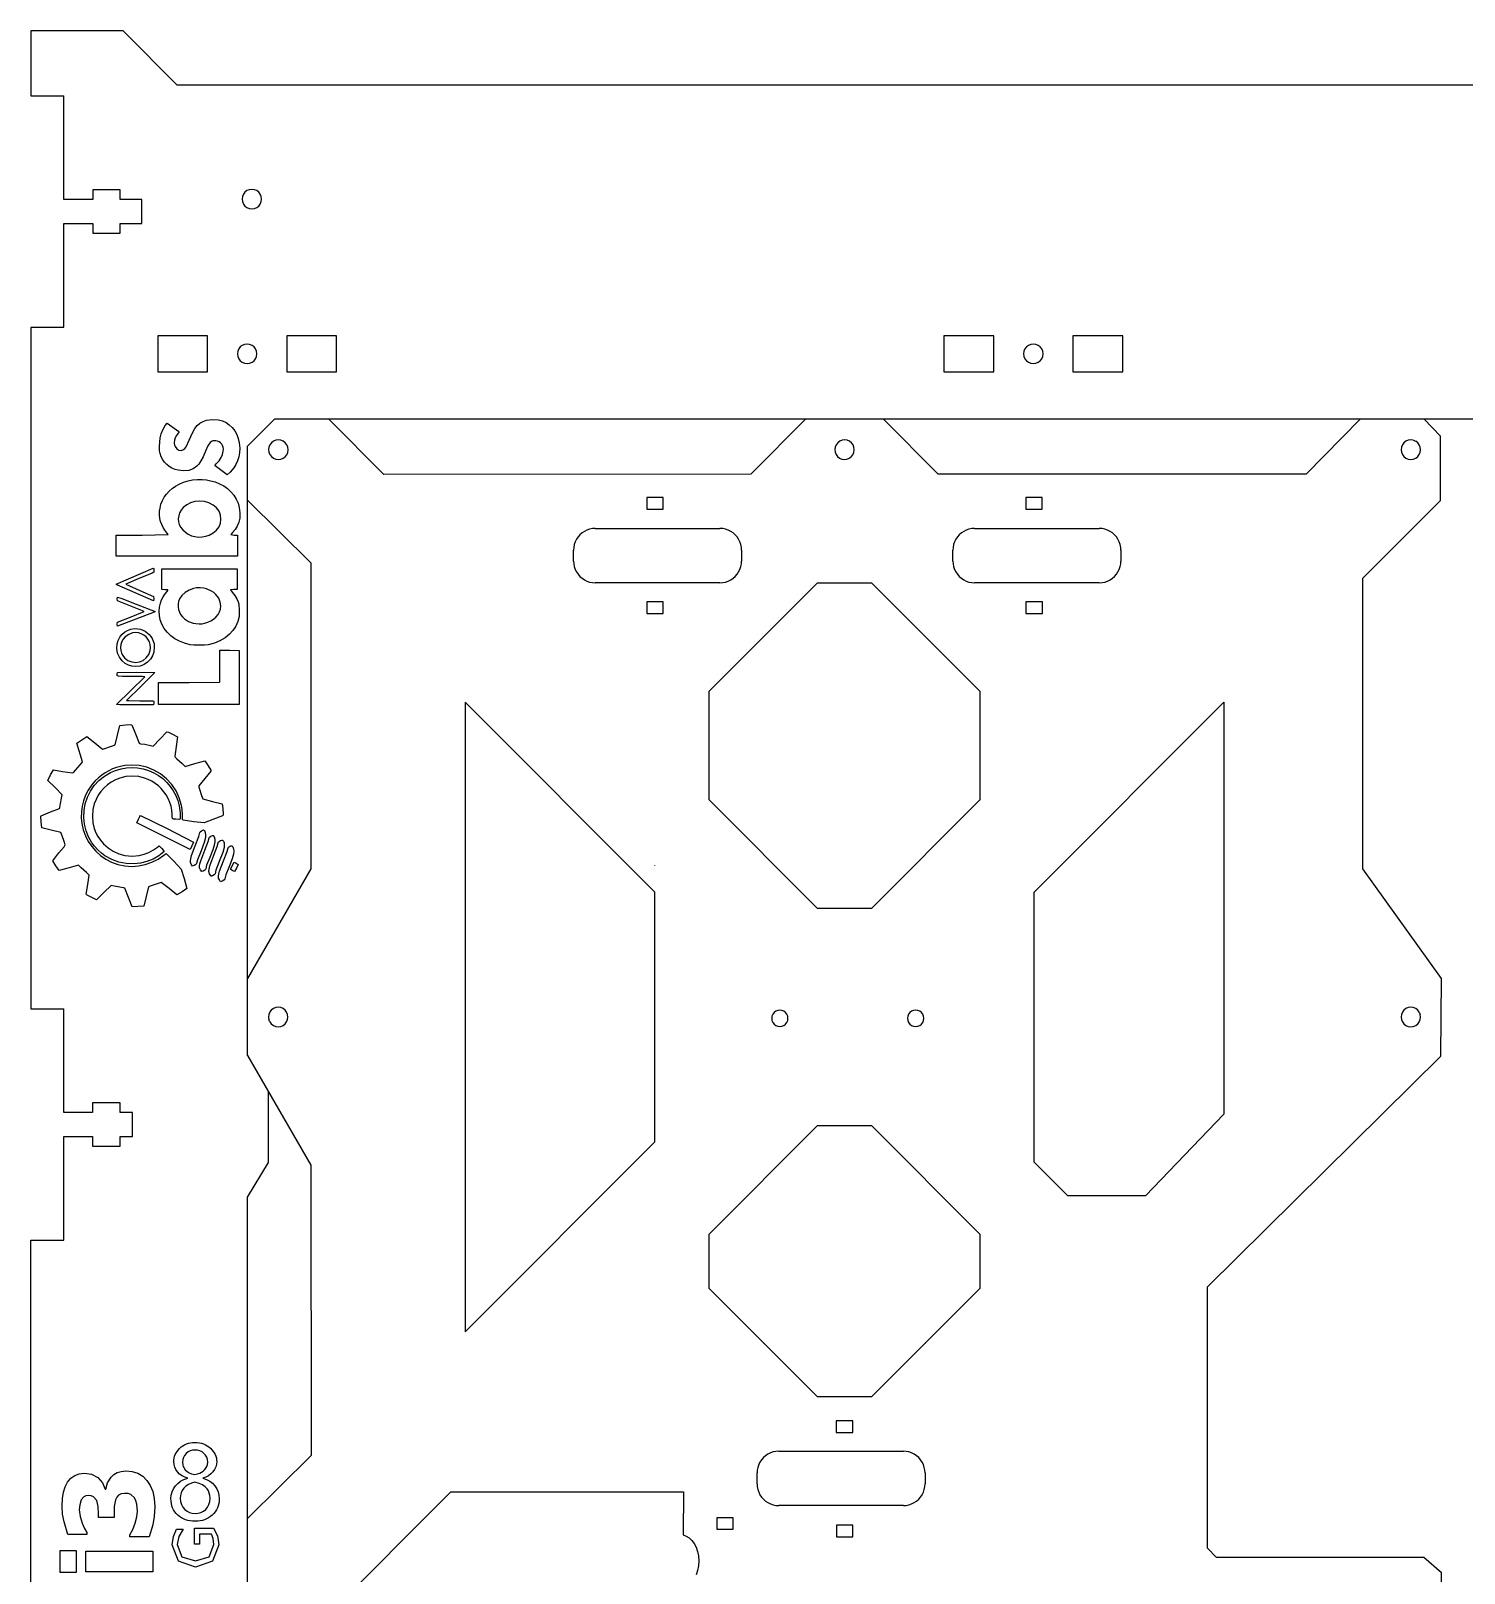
# Model space of a CAD drawing. Extents: x -217 to 602, y -128 to 416.
# Drawn here: x -217.3 to 46.7, y 108.1 to 392.3 of the extents above; entities that cross this region are included whole.
import ezdxf

# ---------------------------------------------------------------- set-up
doc = ezdxf.new("R2010")
doc.units = 0
doc.layers.add('Layer_1', color=7, linetype='CONTINUOUS')

msp = doc.modelspace()

# ---------------------------------------------------------------- linework, layer by layer
at = {"layer": 'Layer_1', "color": 2}
for points in [[(-190.323272, 382.252134), (-200.303299, 392.252057), (-217.265194, 392.241333), (-217.269427, 380.252138), (-211.181611, 380.252138)], [(83.627976, 382.252134), (-190.323272, 382.252134)], [(-217.260847, 337.630571), (-217.277498, 212.078061), (-211.189175, 212.078061)], [(-217.269314, 337.652471), (-211.181498, 337.652471)], [(-177.349263, 315.752649), (-172.359264, 320.75261)], [(-172.359264, 320.75261), (103.578773, 320.75261)], [(-217.260847, 43.909317), (-217.278345, 169.482515), (-211.189118, 169.479692), (-211.189118, 188.579533)]]:
    msp.add_lwpolyline(points, dxfattribs=at)
at = {"layer": 'Layer_1', "color": 3}
for points in [[(-211.181498, 361.152297), (-211.181498, 380.252138)], [(-205.892118, 361.152297), (-211.181498, 361.152297)], [(-200.802296, 362.952283), (-205.892118, 362.952283)], [(-205.892118, 362.952283), (-205.892118, 361.152297)], [(-200.802296, 361.152297), (-200.802296, 362.952283)], [(-196.860188, 361.152297), (-200.802296, 361.152297)], [(-196.860188, 356.75234), (-196.860188, 361.152297)], [(-211.181498, 356.75234), (-205.892118, 356.75234)], [(-211.181498, 337.652471), (-211.181498, 356.75234)], [(-205.892118, 356.75234), (-205.892118, 354.952355)], [(-200.802296, 354.952355), (-200.802296, 356.75234)], [(-200.802296, 356.75234), (-196.860188, 356.75234)], [(-205.892118, 354.952355), (-200.802296, 354.952355)], [(-177.349263, 203.482763), (-177.349263, 315.752649)], [(2.442631, 268.578585), (2.442631, 192.660102), (-11.994738, 177.610856), (-26.282005, 177.613678), (-32.487422, 183.824063), (-32.487422, 233.579333)], [(2.442631, 268.578585), (-32.487422, 233.578853)], [(-211.18909, 192.980695), (-211.18909, 212.080536)], [(103.578773, 52.10474), (103.578773, 60.754682), (-173.518378, 60.754682), (-177.349263, 64.545124), (-177.349263, 177.370894), (-173.503985, 183.759888), (-173.503985, 196.815824)], [(-200.809888, 194.78068), (-205.89971, 194.78068)], [(-205.89971, 194.78068), (-205.89971, 192.980695)], [(-200.809888, 192.980695), (-200.809888, 194.78068)], [(-205.89971, 192.980695), (-211.18909, 192.980695)], [(-200.809888, 188.58071), (-198.561113, 188.58071), (-198.561113, 192.980695), (-200.809888, 192.980695)], [(-211.18909, 188.58071), (-205.89971, 188.58071)], [(-205.89971, 188.58071), (-205.89971, 186.780724)], [(-200.809888, 186.780724), (-200.809888, 188.58071)], [(-205.89971, 186.780724), (-200.809888, 186.780724)]]:
    msp.add_lwpolyline(points, dxfattribs=at)
at = {"layer": 'Layer_1', "color": 7}
for points in [[(-178.318273, 361.718294), (-178.379543, 361.25195)], [(-178.379543, 361.25195), (-178.318273, 360.785634)], [(-178.138638, 362.152803), (-178.318273, 361.718294)], [(-177.852888, 362.525958), (-178.138638, 362.152803)], [(-177.480496, 362.8123), (-177.852888, 362.525958)], [(-177.046805, 362.992273), (-177.480496, 362.8123)], [(-176.581421, 363.053685), (-177.046805, 362.992273)], [(-176.116036, 362.992273), (-176.581421, 363.053685)], [(-175.682374, 362.8123), (-176.116036, 362.992273)], [(-175.309953, 362.525958), (-175.682374, 362.8123)], [(-175.024203, 362.152803), (-175.309953, 362.525958)], [(-174.844569, 361.718294), (-175.024203, 362.152803)], [(-174.783298, 361.25195), (-174.844569, 361.718294)], [(-174.844569, 360.785634), (-174.783298, 361.25195)], [(-178.318273, 360.785634), (-178.138638, 360.351097)], [(-178.138638, 360.351097), (-177.852888, 359.977943)], [(-177.852888, 359.977943), (-177.480496, 359.691628)], [(-177.480496, 359.691628), (-177.046805, 359.511627)], [(-177.046805, 359.511627), (-176.581421, 359.450243)], [(-176.581421, 359.450243), (-176.116036, 359.511627)], [(-176.116036, 359.511627), (-175.682374, 359.691628)], [(-175.682374, 359.691628), (-175.309953, 359.977943)], [(-175.309953, 359.977943), (-175.024203, 360.351097)], [(-175.024203, 360.351097), (-174.844569, 360.785634)], [(-184.728697, 336.052497), (-193.910317, 336.052497), (-193.910317, 329.452561)], [(-184.728697, 329.452561), (-184.728697, 336.052497)], [(-170.157874, 329.452561), (-160.976282, 329.452561), (-160.976282, 336.052497), (-170.157874, 336.052497), (-170.157874, 329.452561)], [(-49.115359, 329.452561), (-39.933739, 329.452561), (-39.933739, 336.052497), (-49.115359, 336.052497), (-49.115359, 329.452561)], [(-25.362944, 336.052497), (-25.362944, 329.452561), (-16.181324, 329.452561)], [(-16.181324, 336.052497), (-25.362916, 336.052497)], [(-16.181324, 329.452561), (-16.181324, 336.052497)], [(-178.342346, 334.312851), (-178.714739, 334.026537), (-179.000517, 333.653383), (-179.180151, 333.218845), (-179.241422, 332.752529)], [(-179.241422, 332.752529), (-179.180151, 332.286213)], [(-177.443299, 334.554236), (-177.908684, 334.492853), (-178.342346, 334.312851)], [(-175.645177, 332.752529), (-175.706447, 333.218845), (-175.886082, 333.653383), (-176.171832, 334.026537), (-176.544224, 334.312851), (-176.977887, 334.492853), (-177.443299, 334.554236)], [(-175.706447, 332.286213), (-175.645177, 332.752529)], [(-34.446464, 332.752529), (-34.385165, 332.286213)], [(-33.547389, 334.312851), (-33.919809, 334.026537), (-34.205587, 333.653383), (-34.385165, 333.218845), (-34.446436, 332.752529)], [(-33.113754, 334.492853), (-33.547389, 334.312851)], [(-32.648313, 330.950823), (-32.182957, 331.012206), (-31.749294, 331.192207), (-31.376902, 331.478522), (-31.091124, 331.851676), (-30.91149, 332.286213), (-30.850219, 332.752529), (-30.91149, 333.218845), (-31.091124, 333.653383), (-31.376902, 334.026537), (-31.749294, 334.312851), (-32.182957, 334.492853), (-32.648313, 334.554236), (-33.113754, 334.492853)], [(-179.180151, 332.286213), (-179.000517, 331.851676)], [(-179.000517, 331.851676), (-178.714739, 331.478522), (-178.342346, 331.192207)], [(-178.342346, 331.192207), (-177.908684, 331.012206)], [(-177.908684, 331.012206), (-177.443299, 330.950823)], [(-177.443299, 330.950823), (-176.977887, 331.012206)], [(-176.977887, 331.012206), (-176.544224, 331.192207)], [(-176.544224, 331.192207), (-176.171832, 331.478522)], [(-176.171832, 331.478522), (-175.886082, 331.851676)], [(-175.886082, 331.851676), (-175.706447, 332.286213)], [(-34.385165, 332.286213), (-34.205587, 331.851676), (-33.919809, 331.478522), (-33.547389, 331.192207), (-33.113754, 331.012206)], [(-33.113754, 331.012206), (-32.648313, 330.950823)], [(-193.910317, 329.452561), (-184.728697, 329.452561)], [(-173.42807, 315.573835), (-173.494477, 315.108648), (-173.438484, 314.642191), (-173.263873, 314.206016), (-172.982582, 313.830068), (-172.613746, 313.539887), (-172.182511, 313.355229), (-171.718283, 313.288681), (-171.252701, 313.344815), (-170.81743, 313.519793), (-170.442215, 313.801648), (-170.152599, 314.17119), (-169.968336, 314.603301), (-169.901901, 315.068431), (-169.957922, 315.534973), (-170.132533, 315.971119), (-170.413852, 316.347067), (-170.78266, 316.637276), (-171.213896, 316.82185), (-171.678123, 316.888454), (-172.143705, 316.83232), (-172.578948, 316.65737), (-172.954163, 316.375487), (-173.243807, 316.005945), (-173.42807, 315.573835)], [(-67.862961, 316.83232), (-68.298204, 316.65737), (-68.673418, 316.375487), (-68.963035, 316.005945), (-69.147354, 315.573835), (-69.213733, 315.108648), (-69.15774, 314.642163), (-68.983129, 314.206016), (-68.70181, 313.830068), (-68.332974, 313.539887), (-67.901766, 313.355229), (-67.437539, 313.288681), (-66.971929, 313.344815), (-66.536714, 313.519793), (-66.161499, 313.801648), (-65.871855, 314.17119), (-65.687564, 314.603301), (-65.621157, 315.068431), (-65.677178, 315.534973), (-65.851789, 315.971119), (-66.13308, 316.347067), (-66.501916, 316.637276), (-66.933123, 316.82185), (-67.397351, 316.888454), (-67.862961, 316.83232)], [(35.328293, 315.98856), (35.148828, 315.55439), (35.087614, 315.088582), (35.148828, 314.622746), (35.328293, 314.188575), (35.613761, 313.815788), (35.985842, 313.529756), (36.419082, 313.349924), (36.884015, 313.288597), (37.348947, 313.349924), (37.782215, 313.529756), (38.154269, 313.815788), (38.439765, 314.188575), (38.61923, 314.622746), (38.680415, 315.088582), (38.620133, 315.507851), (38.620133, 315.55439)], [(37.348947, 316.82724), (36.884015, 316.888539), (36.419082, 316.82724), (35.985842, 316.647408), (35.613761, 316.361348), (35.328293, 315.98856)], [(37.348947, 316.82724), (37.782215, 316.647408)], [(38.61923, 315.55439), (38.439765, 315.98856), (38.154269, 316.361348), (37.782215, 316.647408)], [(-103.855907, 306.260276), (-103.855907, 304.125631)], [(-100.830408, 306.260276), (-103.855907, 306.260276)], [(-103.855907, 304.125631), (-100.830408, 304.125631)], [(-100.830408, 304.125631), (-100.830408, 306.260276)], [(-34.01093, 306.278422), (-34.01093, 304.143778)], [(-30.985432, 306.278422), (-34.01093, 306.278422)], [(-34.01093, 304.143778), (-30.985432, 304.143778)], [(-30.985432, 304.143778), (-30.985432, 306.278422)], [(-116.782683, 298.578328), (-117.013626, 298.109077), (-117.181492, 297.613608)], [(-116.148276, 299.406735), (-116.492562, 299.013345), (-116.782683, 298.578328)], [(-115.755677, 299.751751), (-116.148276, 299.406735)], [(-115.321506, 300.042384), (-115.755677, 299.751751)], [(-114.853187, 300.273834), (-115.321506, 300.042384)], [(-114.358733, 300.442039), (-114.853187, 300.273834)], [(-113.846556, 300.544062), (-114.358708, 300.442039)], [(-113.325518, 300.578324), (-113.846556, 300.544062)], [(-113.325518, 300.578324), (-90.371481, 300.578324)], [(-89.850443, 300.544062), (-90.371481, 300.578324)], [(-89.338266, 300.442039), (-89.850443, 300.544062)], [(-88.843812, 300.273834), (-89.338266, 300.442039)], [(-88.375493, 300.042384), (-88.843812, 300.273834)], [(-87.548695, 299.406735), (-87.941294, 299.751751), (-88.375493, 300.042384)], [(-86.914315, 298.578328), (-87.204412, 299.013345), (-87.548695, 299.406735)], [(-86.683345, 298.109077), (-86.914315, 298.578328)], [(-43.458388, 300.578324), (-43.979455, 300.544062), (-44.491603, 300.442039), (-44.986085, 300.273834), (-45.454404, 300.042384), (-45.888575, 299.751751), (-46.281174, 299.406735), (-46.625485, 299.013345), (-46.915582, 298.578328), (-47.146524, 298.109077), (-47.314362, 297.613608), (-47.416272, 297.100443), (-47.450393, 296.578304)], [(-43.458388, 300.578324), (-20.504408, 300.578324)], [(-16.512374, 296.578304), (-16.546523, 297.100443), (-16.648377, 297.613608), (-16.816271, 298.109077), (-17.047185, 298.578328), (-17.33731, 299.013345), (-17.681593, 299.406735), (-18.074192, 299.751751), (-18.508363, 300.042384), (-18.976711, 300.273834), (-19.471192, 300.442039), (-19.983313, 300.544062), (-20.504408, 300.578324)], [(-117.283346, 297.100443), (-117.317523, 296.578304)], [(-117.317523, 294.578392), (-117.317523, 296.578304)], [(-117.181492, 297.613608), (-117.283346, 297.100443)], [(-86.515507, 297.613608), (-86.683345, 298.109077)], [(-86.413625, 297.100443), (-86.515507, 297.613608)], [(-86.379476, 296.578304), (-86.413625, 297.100443)], [(-86.379476, 296.578304), (-86.379476, 294.578392)], [(-47.450393, 294.578392), (-47.450393, 296.578304)], [(-16.512374, 296.578304), (-16.512374, 294.578392)], [(-117.317523, 294.578392), (-117.283346, 294.056196)], [(-117.283346, 294.056196), (-117.181492, 293.543088)], [(-117.181492, 293.543088), (-117.013626, 293.047619)], [(-117.013626, 293.047619), (-116.782683, 292.57834)], [(-86.914315, 292.57834), (-86.683345, 293.047619)], [(-86.683345, 293.047619), (-86.515507, 293.543088)], [(-86.515507, 293.543088), (-86.413625, 294.056196)], [(-86.413625, 294.056196), (-86.379476, 294.578392)], [(-47.450393, 294.578392), (-47.416272, 294.056196), (-47.314362, 293.543088), (-47.146524, 293.047619), (-46.915582, 292.57834), (-46.625485, 292.143322), (-46.281174, 291.749933), (-45.888575, 291.404973), (-45.454404, 291.114284), (-44.986085, 290.882862), (-44.491603, 290.714685), (-43.979455, 290.612606), (-43.458388, 290.578372)], [(-17.681593, 291.749933), (-17.33731, 292.143322), (-17.047185, 292.57834), (-16.816271, 293.047619), (-16.648377, 293.543088), (-16.546523, 294.056196), (-16.512374, 294.578392)], [(-116.782683, 292.57834), (-116.492562, 292.143322)], [(-116.492562, 292.143322), (-116.148276, 291.749933)], [(-116.148276, 291.749933), (-115.755677, 291.404973)], [(-115.755677, 291.404973), (-115.321506, 291.114284)], [(-115.321506, 291.114284), (-114.853187, 290.882833)], [(-114.853187, 290.882833), (-114.358733, 290.714685)], [(-114.358733, 290.714685), (-113.846556, 290.612606)], [(-113.846556, 290.612606), (-113.325518, 290.578372)], [(-90.371481, 290.578372), (-113.325518, 290.578372)], [(-90.371481, 290.578372), (-89.850443, 290.612606), (-89.338266, 290.714685), (-88.843812, 290.882833)], [(-88.843812, 290.882833), (-88.375493, 291.114284)], [(-88.375493, 291.114284), (-87.941294, 291.404973)], [(-87.941294, 291.404973), (-87.548695, 291.749933)], [(-87.548695, 291.749933), (-87.204412, 292.143322), (-86.914315, 292.57834)], [(-20.504408, 290.578372), (-43.458388, 290.578372)], [(-20.504408, 290.578372), (-19.983313, 290.612606), (-19.471192, 290.714685)], [(-19.471192, 290.714685), (-18.976711, 290.882833)], [(-18.976711, 290.882833), (-18.508363, 291.114284)], [(-18.508363, 291.114284), (-18.074192, 291.404973)], [(-18.074192, 291.404973), (-17.681593, 291.749933)], [(-103.850051, 287.039842), (-103.850051, 284.905197)], [(-100.824552, 287.039842), (-103.850051, 287.039842)], [(-100.824552, 284.905197), (-100.824552, 287.039842)], [(-34.005074, 287.057988), (-34.005074, 284.923344)], [(-30.979576, 287.057988), (-34.005074, 287.057988)], [(-30.979576, 284.923344), (-30.979576, 287.057988)], [(-103.850051, 284.905197), (-100.824552, 284.905197)], [(-34.005074, 284.923344), (-30.979576, 284.923344)], [(-102.347497, 238.508457), (-102.347497, 238.578786)], [(-170.448678, 211.851806), (-170.820732, 212.137838), (-171.253971, 212.317698), (-171.718932, 212.378997), (-172.183865, 212.317698), (-172.617133, 212.137838), (-172.989158, 211.851806), (-173.242424, 211.512659), (-173.274654, 211.479018), (-173.454119, 211.044904), (-173.515333, 210.57904), (-173.454119, 210.113148)], [(-173.274654, 209.679033), (-172.989158, 209.306218), (-172.617133, 209.020186), (-172.183865, 208.840382), (-171.718932, 208.779055), (-171.253971, 208.840382), (-170.820732, 209.020186), (-170.448678, 209.306218), (-170.163211, 209.679033), (-169.983717, 210.113148), (-169.922503, 210.579012), (-169.983717, 211.044904), (-170.163211, 211.479018), (-170.448678, 211.851806)], [(-80.626825, 211.076118), (-80.776685, 210.714337), (-80.827795, 210.326112)], [(-80.827795, 210.326112), (-80.776685, 209.937888)], [(-80.38846, 211.38676), (-80.626825, 211.076118)], [(-80.07779, 211.625153), (-80.38846, 211.38676)], [(-79.716009, 211.775013), (-80.07779, 211.625153)], [(-79.327784, 211.826124), (-79.716009, 211.775013)], [(-78.939559, 211.775013), (-79.327784, 211.826124)], [(-78.577779, 211.625153), (-78.939559, 211.775013)], [(-78.267137, 211.38676), (-78.577779, 211.625153)], [(-77.878912, 210.714337), (-78.028744, 211.076118), (-78.267137, 211.38676)], [(-77.878912, 209.937888), (-77.827801, 210.326112), (-77.878912, 210.714337)], [(-55.617816, 211.087576), (-55.767676, 210.725796), (-55.818786, 210.337571)], [(-55.818786, 210.337571), (-55.767676, 209.949346)], [(-55.379451, 211.398218), (-55.617816, 211.087576)], [(-55.06878, 211.636611), (-55.379451, 211.398218)], [(-54.707, 211.786471), (-55.06878, 211.636611)], [(-54.318775, 211.837582), (-54.707, 211.786471)], [(-53.93055, 211.786471), (-54.318775, 211.837582)], [(-53.568769, 211.636611), (-53.93055, 211.786471)], [(-53.258127, 211.398218), (-53.568769, 211.636611)], [(-52.869902, 210.725796), (-53.019734, 211.087576), (-53.258127, 211.398218)], [(-52.869902, 209.949346), (-52.818792, 210.337571), (-52.869902, 210.725796)], [(38.439765, 211.479018), (38.154269, 211.851806), (37.782215, 212.137866), (37.348947, 212.317698), (36.884015, 212.379025), (36.419082, 212.317698), (35.985842, 212.137866), (35.613761, 211.851806), (35.328293, 211.479018), (35.148828, 211.044904), (35.087614, 210.57904), (35.148828, 210.113148), (35.328293, 209.679033), (35.613761, 209.306246), (35.985842, 209.020214), (36.419082, 208.840382)], [(36.419082, 208.840382), (36.884015, 208.779055), (37.348947, 208.840382), (37.782215, 209.020214), (38.154269, 209.306246), (38.407535, 209.645421), (38.439765, 209.679033), (38.61923, 210.113148), (38.680415, 210.57904), (38.61923, 211.044904)], [(38.439765, 211.479018), (38.61923, 211.044904)], [(-173.274654, 209.679033), (-173.454119, 210.113148)], [(-80.776685, 209.937888), (-80.626825, 209.576107)], [(-80.626825, 209.576107), (-80.38846, 209.265465), (-80.07779, 209.027072)], [(-80.07779, 209.027072), (-79.716009, 208.877212)], [(-79.716009, 208.877212), (-79.327784, 208.826101), (-78.939559, 208.877212), (-78.577779, 209.027072)], [(-78.577779, 209.027072), (-78.267137, 209.265465)], [(-78.267137, 209.265465), (-78.028744, 209.576107), (-77.878912, 209.937888)], [(-55.767676, 209.949346), (-55.617816, 209.587565)], [(-55.617816, 209.587565), (-55.379451, 209.276923), (-55.06878, 209.03853)], [(-55.06878, 209.03853), (-54.707, 208.88867)], [(-54.707, 208.88867), (-54.318775, 208.83756), (-53.93055, 208.88867), (-53.568769, 209.03853)], [(-53.568769, 209.03853), (-53.258127, 209.276923)], [(-53.258127, 209.276923), (-53.019734, 209.587565), (-52.869902, 209.949346)], [(-68.924066, 136.18783), (-68.924066, 134.053186)], [(-65.898567, 136.18783), (-68.924066, 136.18783)], [(-68.924066, 134.053186), (-65.898567, 134.053186)], [(-65.898567, 134.053186), (-65.898567, 136.18783)], [(-79.53031, 130.579652), (-80.051377, 130.545446), (-80.563525, 130.443366), (-81.057979, 130.275162), (-81.526298, 130.043768), (-81.960497, 129.753051), (-82.353068, 129.408062), (-82.697379, 129.014673), (-82.987475, 128.579684), (-83.218446, 128.110405), (-83.386284, 127.614964), (-83.488166, 127.101771), (-83.522343, 126.579688)], [(-79.53031, 130.579652), (-56.576302, 130.579652)], [(-53.409233, 129.014701), (-53.753516, 129.408091), (-54.146115, 129.753079), (-54.580286, 130.043768), (-55.048633, 130.275162), (-55.543087, 130.443366), (-56.055207, 130.545446), (-56.576302, 130.579652)], [(-53.119108, 128.579627), (-53.409233, 129.014701)], [(-52.888166, 128.110405), (-53.119108, 128.579627)], [(-52.584269, 126.579688), (-52.618446, 127.101771), (-52.7203, 127.614964), (-52.888166, 128.110405)], [(-83.522315, 124.579664), (-83.522315, 126.579688)], [(-52.584269, 126.579688), (-52.584269, 124.579664)], [(-83.522315, 124.579664), (-83.488166, 124.057609), (-83.386284, 123.544416), (-83.218446, 123.048947), (-82.987475, 122.579724), (-82.697379, 122.14465), (-82.353068, 121.751261), (-81.960497, 121.4063), (-81.526298, 121.115583), (-81.057979, 120.884189), (-80.563525, 120.716041), (-80.051377, 120.613962), (-79.53031, 120.579728)], [(-56.576302, 120.579728), (-56.055207, 120.613962), (-55.543087, 120.716041), (-55.048633, 120.884189), (-54.580286, 121.115612), (-54.146115, 121.406329), (-53.753516, 121.751289), (-53.409233, 122.144678), (-53.119108, 122.579724), (-52.888166, 123.048947), (-52.7203, 123.544444), (-52.618446, 124.057609), (-52.584269, 124.579692)], [(-56.576302, 120.579728), (-79.53031, 120.579728)], [(-87.918742, 118.335553), (-90.94424, 118.335553), (-90.94424, 116.200909), (-87.918742, 116.200909), (-87.918742, 118.335553)], [(-68.918209, 116.967396), (-68.918209, 114.832752)], [(-65.892711, 116.967396), (-68.918209, 116.967396)], [(-65.892711, 114.832752), (-65.892711, 116.967396)], [(-68.918209, 114.832752), (-65.892711, 114.832752)]]:
    msp.add_lwpolyline(points, dxfattribs=at)
at = {"layer": 'Layer_1', "color": 1}
for points in [[(-178.840071, 314.500459), (-178.995321, 313.745825), (-179.223357, 313.03327), (-179.525174, 312.360227), (-179.901748, 311.724126), (-180.55997, 310.931448), (-181.094705, 310.438801), (-183.354342, 312.141533), (-183.313855, 312.254337), (-183.117027, 312.482965), (-182.610475, 313.062311), (-182.236957, 313.627094), (-181.983276, 314.201303), (-181.836252, 314.808843), (-181.811868, 315.180756), (-181.853518, 315.530118), (-181.956129, 315.849735), (-182.114627, 316.132437), (-182.323943, 316.371), (-182.579004, 316.558282), (-182.874739, 316.687088), (-183.20608, 316.750222), (-183.780769, 316.69358), (-184.028975, 316.575074), (-184.259319, 316.388243), (-184.691076, 315.784909), (-185.1254, 314.834356), (-185.563355, 313.790868), (-185.949915, 313.018284), (-186.32098, 312.453247), (-186.712442, 312.032341), (-187.4074, 311.575649), (-188.189277, 311.287077), (-189.133869, 311.213925), (-190.124458, 311.291508), (-190.726452, 311.44752), (-191.284335, 311.676797), (-191.793851, 311.975445), (-192.250746, 312.33954), (-192.650753, 312.765187), (-192.989629, 313.24838), (-193.263099, 313.785308), (-193.466923, 314.371935), (-193.55941, 314.867969), (-193.581057, 315.657288), (-193.548545, 316.498423), (-193.443473, 317.266265), (-193.258101, 318.000833), (-192.984704, 318.74209), (-192.547703, 319.559462), (-192.191118, 320.001704), (-190.045608, 318.45586), (-189.984552, 318.349321), (-190.122728, 318.159611), (-190.44077, 317.726767), (-190.669971, 317.27984), (-190.809539, 316.820721), (-190.85869, 316.351357), (-190.837298, 315.944731), (-190.723596, 315.651135), (-190.408724, 315.246937), (-190.005355, 315.010576), (-189.563897, 314.959211), (-189.134747, 315.110002), (-188.892668, 315.316787), (-188.658449, 315.645519), (-188.097468, 316.865481), (-187.525273, 318.211738), (-187.083105, 318.990502), (-186.654697, 319.521136), (-186.142771, 319.967301), (-185.5678, 320.314096), (-184.950264, 320.546534), (-183.877718, 320.658999), (-182.740754, 320.594935), (-182.005396, 320.395206), (-181.330679, 320.087471), (-180.722453, 319.678164), (-180.186564, 319.173777), (-179.728856, 318.580771), (-179.355169, 317.905555), (-179.071355, 317.154646), (-178.883256, 316.33448), (-178.816821, 315.383052), (-178.840076, 314.500487), (-178.840076, 314.500459)], [(-178.807991, 302.499382), (-178.988635, 301.7117), (-179.269342, 300.999823), (-179.648906, 300.366234), (-180.126126, 299.813389), (-180.451393, 299.442266), (-179.847288, 299.373291), (-179.24318, 299.358898), (-179.229718, 297.417943), (-179.216256, 295.476988), (-190.386434, 295.48997), (-201.556617, 295.502952), (-201.556617, 297.430953), (-201.556617, 299.358954), (-196.762316, 299.371937), (-191.968018, 299.441843), (-192.228577, 299.783727), (-192.602316, 300.242987), (-192.917307, 300.74046), (-193.177414, 301.283174), (-193.386493, 301.87807), (-193.497367, 302.424001), (-193.554327, 303.077656), (-193.553481, 303.743248), (-193.490435, 304.325021), (-193.313214, 305.03227), (-193.055491, 305.701532), (-192.719525, 306.330041), (-192.307554, 306.914975), (-191.821836, 307.453483), (-191.264608, 307.9428), (-190.638134, 308.380075), (-189.944649, 308.762514), (-189.135458, 309.110861), (-188.327953, 309.361079), (-187.491508, 309.520845), (-186.595481, 309.597807), (-185.740466, 309.60063), (-184.946132, 309.530667), (-184.167312, 309.381992), (-183.358863, 309.148284), (-182.521775, 308.817886), (-181.749514, 308.405616), (-181.050805, 307.916864), (-180.434375, 307.356906), (-179.878214, 306.700937), (-179.439895, 306.0043), (-179.110953, 305.251021), (-178.882912, 304.425069), (-178.784402, 303.437461), (-178.808166, 302.499693), (-178.808166, 302.499693)], [(-182.329763, 303.058747), (-182.618863, 303.739749), (-183.098367, 304.366508), (-183.729294, 304.898384), (-184.47267, 305.29468), (-185.307845, 305.553337), (-186.184162, 305.623018), (-187.054259, 305.548116), (-187.8466, 305.323636), (-188.560213, 304.949974), (-189.194113, 304.427553), (-189.586517, 303.957145), (-189.871564, 303.450274), (-190.04893, 302.918849), (-190.118278, 302.374725), (-190.07928, 301.829838), (-189.931599, 301.296015), (-189.674912, 300.785221), (-189.308875, 300.30931), (-188.825598, 299.867829), (-188.280779, 299.513584), (-187.686798, 299.248972), (-187.056022, 299.07645), (-186.400827, 298.998416), (-185.733591, 299.017324), (-185.066686, 299.135463), (-184.412481, 299.355286), (-183.679352, 299.75494), (-183.071824, 300.27231), (-182.614076, 300.881826), (-182.330296, 301.557861), (-182.256907, 302.304113), (-182.329763, 303.058831), (-182.329763, 303.058831)], [(-194.687594, 287.254274), (-201.445656, 290.219893), (-201.547163, 290.342942), (-194.721384, 293.269643), (-194.656631, 293.195983), (-194.641052, 292.889659), (-194.641052, 292.509675), (-194.962385, 292.370144), (-197.520202, 291.297728), (-199.756683, 290.296912), (-197.211721, 289.138277), (-194.666757, 288.047544), (-194.651743, 287.650909), (-194.687585, 287.254274), (-194.687585, 287.254274)], [(-178.906952, 284.368072), (-179.151607, 283.445488), (-179.53716, 282.57836), (-180.053547, 281.785146), (-180.690715, 281.084416), (-181.508936, 280.431552), (-182.441094, 279.892648), (-183.479982, 279.471234), (-184.618401, 279.170837), (-185.295373, 279.073527), (-186.286995, 279.052078), (-187.275899, 279.073244), (-187.945355, 279.168748), (-188.964494, 279.434432), (-189.903972, 279.801293), (-190.756043, 280.262952), (-191.512955, 280.812834), (-192.166957, 281.444476), (-192.710302, 282.151386), (-193.135239, 282.927102), (-193.434005, 283.765076), (-193.583554, 284.530434), (-193.632503, 285.31775), (-193.580913, 286.093748), (-193.42884, 286.825183), (-193.210318, 287.412488), (-192.905101, 288.007356), (-192.549509, 288.547444), (-192.179849, 288.970354), (-192.035331, 289.153037), (-192.032453, 289.262906), (-192.610853, 289.301458), (-193.176398, 289.333462), (-193.176398, 291.23578), (-193.176398, 293.138071), (-186.235588, 293.138071), (-179.294782, 293.138071), (-179.294782, 291.23578), (-179.294782, 289.333462), (-179.868982, 289.307779), (-180.480456, 289.244703), (-180.18285, 288.852386), (-179.684799, 288.252889), (-179.31896, 287.594324), (-179.103853, 287.091996), (-178.973754, 286.646226), (-178.880152, 285.50317), (-178.906963, 284.367959), (-178.906963, 284.367959)], [(-194.541975, 285.149376), (-201.323166, 282.597382), (-201.375755, 282.958654), (-201.311967, 283.333078), (-198.818418, 284.296896), (-196.389873, 285.265426), (-198.855307, 286.243975), (-201.348117, 287.237877), (-201.374335, 287.58628), (-201.334108, 287.906433), (-200.535526, 287.66265), (-197.851635, 286.653762), (-194.362014, 285.292914), (-194.541961, 285.149376), (-194.541961, 285.149376)], [(-182.380506, 287.021949), (-182.678284, 287.75852), (-183.226064, 288.438902), (-183.60263, 288.782225), (-183.98974, 289.055332), (-184.924548, 289.46921), (-185.448852, 289.60606), (-186.107056, 289.652881), (-186.768071, 289.650058), (-187.296369, 289.547104), (-188.147393, 289.24253), (-188.872238, 288.806327), (-189.455795, 288.249982), (-189.882947, 287.584954), (-190.066464, 287.101366), (-190.160775, 286.608493), (-190.167999, 286.114915), (-190.09027, 285.629097), (-189.929714, 285.159564), (-189.688453, 284.714923), (-189.368622, 284.303612), (-188.972345, 283.934212), (-188.215259, 283.460445), (-187.363916, 283.131854), (-186.881714, 283.047949), (-186.307665, 283.014111), (-185.737331, 283.031609), (-185.266274, 283.101995), (-184.655957, 283.290491), (-184.12042, 283.536081), (-183.641771, 283.84867), (-183.20212, 284.23808), (-182.799555, 284.711536), (-182.522314, 285.198708), (-182.360906, 285.721412), (-182.305853, 286.301548), (-182.380509, 287.021356), (-182.380509, 287.021356)], [(-194.613646, 277.789782), (-194.871007, 277.096052), (-195.265579, 276.472228), (-195.777138, 275.944077), (-196.385474, 275.537254), (-197.150434, 275.237449), (-197.982927, 275.153629), (-198.680409, 275.213799), (-199.309225, 275.399134), (-199.886629, 275.716776), (-200.429859, 276.173976), (-200.973224, 276.859917), (-201.321165, 277.630242), (-201.466106, 278.460399), (-201.400478, 279.325805), (-201.206902, 279.963402), (-200.899878, 280.541421), (-200.495275, 281.048292), (-200.008984, 281.4725), (-199.456884, 281.802474), (-198.854856, 282.026728), (-198.218783, 282.13369), (-197.564536, 282.111959), (-197.08125, 282.013944), (-196.628704, 281.857762), (-196.210005, 281.645954), (-195.828234, 281.380947), (-195.486511, 281.065282), (-195.18792, 280.701413), (-194.935562, 280.291852), (-194.73254, 279.839083), (-194.596715, 279.373952), (-194.557179, 278.745387), (-194.613646, 277.789924), (-194.613646, 277.789924)], [(-195.282013, 279.195588), (-195.451634, 279.718489), (-195.719085, 280.187571), (-196.069726, 280.593265), (-196.488939, 280.92609), (-196.962082, 281.176393), (-197.474527, 281.334635), (-198.011644, 281.391277), (-198.558799, 281.336751), (-199.254073, 281.074285), (-199.88265, 280.641779), (-200.261832, 280.214833), (-200.536313, 279.735789), (-200.702963, 279.211787), (-200.758645, 278.649968), (-200.714113, 278.11383), (-200.57804, 277.631428), (-200.344222, 277.187266), (-200.006447, 276.765767), (-199.385891, 276.269564), (-198.693357, 275.984322), (-197.96913, 275.898865), (-197.253516, 276.001989), (-196.586797, 276.282575), (-196.009277, 276.729389), (-195.561235, 277.331256), (-195.282978, 278.076972), (-195.215239, 278.630946), (-195.282013, 279.195588), (-195.282013, 279.195588)], [(-186.338758, 268.124857), (-193.768836, 268.124857), (-193.755402, 270.168512), (-193.741969, 272.212225), (-188.130993, 272.225489), (-182.520014, 272.238754), (-182.489071, 272.354211), (-182.457431, 275.31094), (-182.456585, 278.152212), (-180.695673, 278.138666), (-178.934768, 278.125119), (-178.921672, 273.125185), (-178.908577, 268.125224), (-186.338653, 268.125224), (-186.338659, 268.125224)], [(-197.045998, 271.4695), (-199.670498, 268.911692), (-199.197869, 268.858268), (-197.228361, 268.844721), (-194.702667, 268.801484), (-194.655491, 268.690289), (-194.651257, 268.429544), (-194.66678, 268.100021), (-198.102466, 268.086757), (-200.906473, 268.089579), (-201.521458, 268.145318), (-198.908385, 270.692204), (-196.295388, 273.243521), (-196.719912, 273.30592), (-198.796289, 273.319185), (-200.392115, 273.322007), (-201.146447, 273.357567), (-201.305366, 273.403795), (-201.370684, 273.477201), (-201.376215, 273.730326), (-201.30623, 274.034985), (-197.854279, 274.082709), (-194.453894, 274.015201), (-197.045992, 271.472351), (-197.045992, 271.472351)], [(-181.956651, 247.642748), (-185.030988, 246.455383), (-185.368619, 246.338797), (-187.241764, 246.563728), (-189.224107, 246.813862), (-189.286329, 246.849026), (-189.322115, 246.9782), (-189.360804, 247.880859), (-189.408618, 248.840556), (-189.520034, 249.543176), (-189.933159, 250.951832), (-190.542474, 252.252905), (-191.330783, 253.430223), (-192.280887, 254.467672), (-193.37559, 255.349165), (-194.597695, 256.058474), (-195.930001, 256.579512), (-197.355316, 256.896109), (-198.682974, 256.972253), (-199.988828, 256.894388), (-200.772169, 256.745939), (-201.524252, 256.540058), (-202.245657, 256.276434), (-202.936972, 255.954757), (-203.598777, 255.574717), (-204.231652, 255.135974), (-204.836186, 254.638332), (-205.412958, 254.081394), (-206.113205, 253.260579), (-206.708062, 252.371833), (-207.194249, 251.425542), (-207.568492, 250.432233), (-207.827522, 249.402347), (-207.968063, 248.3463), (-207.986859, 247.274618), (-207.880605, 246.197742), (-207.62422, 245.052174), (-207.229606, 243.95845), (-206.705595, 242.928), (-206.061028, 241.972339), (-205.304746, 241.103038), (-204.445588, 240.331556), (-203.492391, 239.669462), (-202.453996, 239.128217), (-201.228195, 238.684422), (-199.972193, 238.417666), (-198.703509, 238.325633), (-197.439664, 238.405954), (-196.198199, 238.656369), (-194.996635, 239.074566), (-193.852498, 239.658174), (-192.783322, 240.404934), (-192.337518, 240.722208), (-190.931317, 239.282282), (-189.57765, 237.842356), (-189.05231, 236.081797), (-188.525319, 234.280655), (-189.435153, 233.642776), (-190.402289, 233.080956), (-191.832495, 234.241821), (-193.252149, 235.375197), (-193.990406, 235.123963), (-195.122566, 234.754929), (-195.60058, 234.577129), (-196.026524, 232.784172), (-196.459029, 231.021637), (-198.619663, 230.86571), (-199.321764, 232.602364), (-199.970548, 234.32121), (-200.223919, 234.361624), (-201.906073, 234.683442), (-202.502762, 234.809624), (-203.839857, 233.498617), (-205.158859, 232.187554), (-206.15901, 232.650568), (-206.916943, 233.050843), (-207.083217, 233.228954), (-206.800546, 234.989569), (-206.518468, 236.722526), (-207.005007, 237.197619), (-207.999886, 238.072875), (-208.508126, 238.560668), (-210.24559, 238.044991), (-212.049766, 237.554856), (-212.658127, 238.407054), (-213.235915, 239.334041), (-212.094233, 240.799311), (-211.155717, 241.951229), (-210.957146, 242.316001), (-211.167884, 242.925714), (-211.511783, 243.953991), (-211.72836, 244.560148), (-213.510585, 245.015965), (-215.280545, 245.456909), (-215.399462, 246.543521), (-215.447287, 247.447112), (-215.427983, 247.59367), (-215.377545, 247.656097), (-213.640642, 248.350646), (-211.996949, 248.97495), (-211.960545, 249.180154), (-211.842195, 249.900131), (-211.632848, 250.916978), (-211.50545, 251.509277), (-212.816494, 252.830529), (-214.127532, 254.153276), (-213.659627, 255.177263), (-213.137555, 256.094401), (-211.42833, 255.81184), (-209.628861, 255.53069), (-209.431958, 255.619675), (-209.078285, 256.031776), (-208.21492, 257.011369), (-207.859684, 257.403968), (-207.777438, 257.584082), (-208.780541, 261.011276), (-207.895568, 261.657255), (-206.953979, 262.264399), (-205.508583, 261.079602), (-204.401163, 260.18174), (-204.003614, 259.928672), (-202.236739, 260.543154), (-201.736164, 260.723184), (-201.301773, 262.511118), (-200.868447, 264.280708), (-199.782303, 264.391932), (-198.943194, 264.437454), (-198.671544, 264.406466), (-198.009287, 262.727131), (-197.302924, 261.017626), (-197.059248, 260.927654), (-196.271227, 260.813015), (-195.267958, 260.593982), (-194.772726, 260.464922), (-193.532839, 261.763116), (-192.22376, 263.104152), (-191.942325, 263.028855), (-191.20932, 262.681806), (-190.249147, 262.166666), (-190.502063, 260.419597), (-190.785852, 258.599462), (-190.694914, 258.432527), (-190.364849, 258.150107), (-189.386549, 257.28535), (-188.829247, 256.746927), (-187.051021, 257.273553), (-185.231924, 257.757226), (-184.62211, 256.842205), (-184.137235, 256.065416), (-184.099155, 255.929357), (-184.138553, 255.839667), (-186.348034, 253.158612), (-186.369144, 252.996109), (-186.209486, 252.541646), (-185.822858, 251.393425), (-185.606343, 250.741407), (-183.845053, 250.305487), (-182.060729, 249.852097), (-181.944741, 248.974047), (-181.866373, 247.933409), (-181.86722, 247.742006), (-181.956419, 247.642748), (-181.956419, 247.642748)], [(-189.793999, 247.11028), (-189.826897, 246.997645), (-189.929395, 246.946958), (-190.584099, 246.996939), (-190.99276, 247.046526), (-191.184259, 247.137091), (-191.245419, 247.384995), (-191.263058, 247.906485), (-191.322822, 248.70523), (-191.45202, 249.410306), (-191.668431, 250.093114), (-191.989806, 250.824945), (-192.349614, 251.477132), (-192.770836, 252.085236), (-193.24905, 252.645504), (-193.779823, 253.153984), (-194.35872, 253.606866), (-194.981322, 254.000312), (-195.643187, 254.33054), (-196.339892, 254.593656), (-197.420495, 254.86092), (-198.5742, 254.932661), (-199.794693, 254.856038), (-200.910441, 254.57407), (-201.712477, 254.250756), (-202.467591, 253.836538), (-203.16834, 253.338924), (-203.807269, 252.76542), (-204.37694, 252.123478), (-204.869912, 251.420575), (-205.27873, 250.664248), (-205.595959, 249.861918), (-205.858474, 248.803782), (-205.924336, 247.58588), (-205.857791, 246.363717), (-205.589663, 245.290454), (-205.294698, 244.537683), (-204.914125, 243.82225), (-204.448418, 243.144973), (-203.898054, 242.50653), (-203.042579, 241.734285), (-202.10478, 241.118674), (-201.083071, 240.658792), (-199.975879, 240.353767), (-198.64195, 240.23639), (-197.314572, 240.32927), (-196.411777, 240.556064), (-195.529482, 240.899838), (-194.691579, 241.349588), (-193.921953, 241.894333), (-193.639841, 242.122538), (-193.169591, 241.616626), (-192.722661, 241.057826), (-193.071064, 240.74329), (-193.715634, 240.274067), (-194.78045, 239.659754), (-195.890608, 239.209384), (-197.057233, 238.919288), (-198.291427, 238.785881), (-199.700992, 238.833294), (-201.064216, 239.101547), (-202.377791, 239.589706), (-203.638418, 240.296842), (-204.28064, 240.782716), (-204.932447, 241.382495), (-205.532293, 242.034598), (-206.018621, 242.677472), (-206.648863, 243.772945), (-207.107228, 244.902032), (-207.399235, 246.081636), (-207.530406, 247.328804), (-207.489445, 248.622483), (-207.265812, 249.874166), (-206.868988, 251.067938), (-206.308424, 252.187824), (-205.593606, 253.217822), (-204.733988, 254.142016), (-203.739042, 254.94443), (-202.618238, 255.60912), (-201.661149, 256.019076), (-200.672488, 256.310639), (-199.662178, 256.483867), (-198.640136, 256.53876), (-197.61629, 256.475429), (-196.600564, 256.293819), (-195.60288, 255.994071), (-194.633156, 255.576156), (-193.773069, 255.079642), (-192.977206, 254.487597), (-192.252961, 253.809727), (-191.607714, 253.055686), (-191.048857, 252.235125), (-190.583778, 251.357668), (-190.219858, 250.433051), (-189.964486, 249.470927), (-189.791744, 248.188679), (-189.794001, 247.11028), (-189.794001, 247.11028)], [(-187.626317, 242.097618), (-187.957996, 241.442185), (-192.854789, 243.88987), (-197.774814, 246.359399), (-197.467914, 247.047852), (-197.202741, 247.541487), (-197.059082, 247.711667), (-192.14432, 245.279306), (-187.30597, 242.804443), (-187.626317, 242.097618), (-187.626317, 242.097618)], [(-185.114159, 243.652747), (-185.377822, 242.69909), (-185.936994, 241.216097), (-186.588064, 239.542914), (-186.775107, 238.860388), (-186.80336, 238.736323), (-186.901709, 238.666388), (-187.22782, 238.486189), (-187.515051, 238.387863), (-187.761047, 238.735053), (-187.890918, 239.059721), (-187.890071, 239.435528), (-187.684472, 240.360766), (-187.029965, 242.112632), (-186.366853, 243.842005), (-186.15594, 244.570308), (-186.097985, 244.712745), (-185.865784, 244.87381), (-185.491066, 245.040913), (-185.293497, 244.917046), (-185.151333, 244.594918), (-185.084734, 244.148752), (-185.113876, 243.652747), (-185.113876, 243.652747)], [(-183.508187, 242.23887), (-183.780012, 241.369738), (-184.336165, 239.968562), (-184.897037, 238.53078), (-185.078751, 237.860503), (-185.112663, 237.724669), (-185.245846, 237.631112), (-185.571376, 237.45732), (-185.80816, 237.392748), (-186.054774, 237.720944), (-186.194717, 238.032037), (-186.195564, 238.406631), (-186.134863, 238.81399), (-185.982195, 239.35676), (-185.257973, 241.287725), (-184.637096, 242.916429), (-184.461743, 243.575051), (-184.392587, 243.708175), (-184.14041, 243.883774), (-183.848835, 244.034876), (-183.690542, 244.004283), (-183.50298, 243.768373), (-183.405958, 243.355877), (-183.405393, 242.826231), (-183.507902, 242.23887), (-183.507902, 242.23887)], [(-181.692564, 241.810316), (-181.944044, 240.862246), (-182.56392, 239.24977), (-183.200113, 237.613248), (-183.356377, 236.968088), (-183.369726, 236.873995), (-183.510967, 236.79215), (-183.846662, 236.607775), (-183.98604, 236.534482), (-184.096149, 236.554519), (-184.353093, 236.935237), (-184.513051, 237.410104), (-184.456522, 237.819834), (-184.282678, 238.439058), (-183.548522, 240.413739), (-182.934683, 242.006545), (-182.765356, 242.648008), (-182.708702, 242.849768), (-182.366801, 243.066712), (-182.116727, 243.182), (-181.960317, 243.138623), (-181.805617, 242.959637), (-181.703957, 242.651451), (-181.663538, 242.254872), (-181.692573, 241.810513), (-181.692573, 241.810513)], [(-179.962508, 240.572771), (-180.218997, 239.701974), (-180.719403, 238.408268), (-181.367083, 236.767089), (-181.567379, 236.059981), (-181.613497, 235.835756), (-181.722073, 235.762322), (-182.041385, 235.602725), (-182.318883, 235.506995), (-182.562833, 235.829801), (-182.695455, 236.137988), (-182.696019, 236.531688), (-182.643156, 236.934673), (-182.505564, 237.442842), (-181.788568, 239.359413), (-181.148776, 241.043179), (-180.963951, 241.716985), (-180.875553, 241.858152), (-180.670539, 242.0055), (-180.432761, 242.11108), (-180.246093, 242.127166), (-180.054067, 241.938444), (-179.934314, 241.569778), (-179.89962, 241.091213), (-179.962768, 240.572912), (-179.962768, 240.572912)], [(-179.426306, 237.984116), (-179.78256, 237.379991), (-180.186999, 237.556775), (-180.502899, 237.783117), (-179.85136, 239.073296), (-179.466994, 238.918667), (-179.117405, 238.668251), (-179.426306, 237.984116), (-179.426306, 237.984116)], [(-185.600903, 125.626346), (-184.926837, 125.3814), (-184.333385, 125.063279), (-183.820548, 124.671986), (-183.388326, 124.207518), (-183.04106, 123.68538), (-182.793013, 123.121073), (-182.644185, 122.514598), (-182.594575, 121.865956), (-182.614579, 121.397147), (-182.674575, 120.953144), (-182.77457, 120.533944), (-182.914561, 120.139549), (-183.094549, 119.76996), (-183.314535, 119.425174), (-183.574521, 119.105193), (-183.874503, 118.810018), (-184.201305, 118.544919), (-184.546708, 118.315165), (-184.910719, 118.120757), (-185.293331, 117.961696), (-185.694547, 117.837984), (-186.114365, 117.749617), (-186.552789, 117.696597), (-187.009815, 117.678919), (-187.487615, 117.696755), (-187.943711, 117.750242), (-188.378103, 117.839384), (-188.790791, 117.964182), (-189.181775, 118.124638), (-189.551055, 118.320749), (-189.898631, 118.552518), (-190.224503, 118.819943), (-190.517508, 119.116825), (-190.771447, 119.43696), (-190.986317, 119.78035), (-191.162119, 120.146995), (-191.298855, 120.536893), (-191.396524, 120.950046), (-191.455125, 121.386454), (-191.474654, 121.846115), (-191.423805, 122.491038), (-191.271256, 123.096274), (-191.017007, 123.66182), (-190.66106, 124.187679), (-190.213956, 124.657107), (-189.686237, 125.053363), (-189.077901, 125.376444), (-188.38895, 125.626351), (-188.940854, 125.809285), (-189.435707, 126.060433), (-189.873511, 126.379794), (-190.254262, 126.767366), (-190.558121, 127.206409), (-190.775161, 127.670258), (-190.905387, 128.158909), (-190.948795, 128.672366), (-190.932043, 129.00568), (-190.881814, 129.330931), (-190.798098, 129.648121), (-190.680897, 129.957249), (-190.346032, 130.55132), (-189.877222, 131.113148), (-189.598635, 131.371271), (-189.298653, 131.594978), (-188.977279, 131.78427), (-188.634508, 131.939145), (-188.270344, 132.059602), (-187.884788, 132.145643), (-187.477835, 132.197267), (-187.049489, 132.214472), (-186.624864, 132.197426), (-186.219153, 132.146267), (-185.832355, 132.060999), (-185.464468, 131.941626), (-185.115499, 131.788147), (-184.785441, 131.600562), (-184.474297, 131.37887), (-184.182066, 131.123071), (-183.682871, 130.560625), (-183.486761, 130.266845), (-183.326305, 129.964693), (-183.201506, 129.65417), (-183.112365, 129.335275), (-183.058878, 129.008007), (-183.041042, 128.672368), (-183.085689, 128.171313), (-183.219636, 127.690102), (-183.442876, 127.228736), (-183.755416, 126.787212), (-184.138649, 126.394677), (-184.573971, 126.070356), (-185.061385, 125.814247), (-185.600885, 125.626353), (-185.600885, 125.626353)], [(-187.04948, 126.30104), (-186.573229, 126.420102), (-186.178833, 126.551568), (-185.848931, 126.707838), (-185.553756, 126.908755), (-185.283385, 127.154322), (-185.05022, 127.444537), (-184.866667, 127.779399), (-184.747603, 128.166353), (-184.707916, 128.592994), (-184.750703, 129.048781), (-184.879069, 129.463638), (-185.093009, 129.837569), (-185.392526, 130.170571), (-185.752816, 130.448384), (-186.149069, 130.64682), (-186.581291, 130.765884), (-187.04948, 130.805571), (-187.504025, 130.765263), (-187.925085, 130.644341), (-188.312657, 130.442803), (-188.666744, 130.16065), (-188.961919, 129.820825), (-189.17276, 129.446276), (-189.299263, 129.036997), (-189.341431, 128.592994), (-189.281901, 128.04481), (-189.207487, 127.798622), (-189.103308, 127.57104), (-188.827974, 127.176647), (-188.498072, 126.866586), (-188.106161, 126.628461), (-187.664636, 126.449868), (-187.04948, 126.30104), (-187.04948, 126.30104)], [(-211.505236, 120.490351), (-211.442074, 121.856324), (-211.252618, 123.026967), (-210.942315, 124.021541), (-210.516752, 124.859306), (-209.930548, 125.591108), (-209.204306, 126.113832), (-208.357216, 126.427483), (-207.408554, 126.532054), (-206.100172, 126.329817), (-204.964877, 125.723177), (-204.101333, 124.786383), (-203.60846, 123.593723), (-203.454706, 123.593723), (-203.158175, 124.732752), (-202.477229, 125.816723), (-201.987065, 126.26928), (-201.373373, 126.636589), (-200.633415, 126.880071), (-199.764396, 126.96123), (-198.619449, 126.849786), (-197.578811, 126.515547), (-196.664467, 125.966656), (-195.898403, 125.211443), (-195.287448, 124.266414), (-194.838546, 123.170026), (-194.562617, 121.870073), (-194.470641, 120.314284), (-194.550256, 118.535607), (-194.789129, 117.029299), (-195.50301, 114.800822), (-199.050515, 114.800822), (-199.050515, 115.196991), (-198.517849, 116.177818), (-198.06206, 117.315419), (-197.749019, 118.477824), (-197.64471, 119.532904), (-197.749019, 120.825984), (-197.915135, 121.468389), (-198.204836, 121.998022), (-198.880278, 122.597789), (-199.364939, 122.766981), (-200.017013, 122.823369), (-200.658137, 122.743602), (-201.131763, 122.504241), (-201.468115, 122.132814), (-201.697392, 121.656877), (-201.906068, 120.391294), (-201.928081, 119.092736), (-201.928081, 118.388399), (-204.805647, 118.388399), (-204.805647, 119.037708), (-204.871518, 120.41331), (-205.135141, 121.480776), (-205.717225, 122.168577), (-206.156588, 122.354305), (-206.727637, 122.416207), (-207.176596, 122.358425), (-207.534933, 122.185112), (-208.023629, 121.612845), (-208.287253, 120.688437), (-208.353152, 119.786049), (-208.210376, 118.553474), (-207.847918, 117.331954), (-207.392129, 116.363517), (-206.969275, 115.615177), (-206.969275, 115.274032), (-210.472867, 115.274032), (-211.170294, 117.557537), (-211.4215, 119.00882), (-211.505264, 120.490351)], [(-187.04948, 124.911979), (-187.68665, 124.691683), (-188.238864, 124.427667), (-188.706122, 124.119934), (-189.088425, 123.768482), (-189.38577, 123.373312), (-189.598161, 122.934425), (-189.725595, 122.451818), (-189.768072, 121.925494), (-189.716602, 121.317158), (-189.562195, 120.772074), (-189.304844, 120.290244), (-188.944557, 119.871666), (-188.514816, 119.537422), (-188.049109, 119.298678), (-187.547433, 119.155431), (-187.009793, 119.107681), (-186.457267, 119.15481), (-185.950631, 119.296197), (-185.489884, 119.531841), (-185.075026, 119.861743), (-184.727762, 120.277221), (-184.479716, 120.759672), (-184.330888, 121.309098), (-184.281277, 121.925494), (-184.315383, 122.403603), (-184.417704, 122.855669), (-184.588236, 123.281689), (-184.82698, 123.681666), (-185.170526, 124.052497), (-185.655456, 124.381159), (-186.281775, 124.667653), (-187.04948, 124.911979), (-187.04948, 124.911979)], [(-184.018767, 115.31049), (-186.229131, 115.31049), (-186.229131, 113.491477), (-187.144152, 113.491477), (-187.144152, 116.41292), (-183.610871, 116.41292), (-182.91635, 114.990783), (-182.684815, 113.331626), (-183.809301, 110.310965), (-186.951225, 109.225073), (-190.093148, 110.310965), (-191.223166, 113.331626), (-191.024708, 114.858491), (-190.440423, 116.197946), (-189.255315, 116.197946), (-190.043562, 114.886053), (-190.308145, 113.425333), (-189.464781, 111.154324), (-186.951225, 110.39916), (-184.443201, 111.154324), (-183.599836, 113.425333), (-183.699065, 114.478154), (-184.018767, 115.31049)], [(-208.902244, 112.302698), (-208.902244, 108.230886), (-211.900601, 108.230886), (-211.900601, 112.302698), (-208.902244, 112.302698)], [(-194.811086, 108.340936), (-207.144959, 108.340936), (-207.144959, 112.192645), (-194.811086, 112.192645), (-194.811086, 108.340936)]]:
    msp.add_lwpolyline(points, dxfattribs=at)
at = {"layer": 'Layer_1', "color": 4}
for points in [[(-74.539165, 320.745359), (-84.686098, 310.578247), (-152.281077, 310.534672), (-162.395778, 320.744259)], [(27.56443, 320.740223), (17.641339, 310.591512), (-50.178085, 310.578247), (-60.32499, 320.745359)], [(42.519637, 100.54068), (42.519637, 108.1729), (39.311905, 111.007315), (1.108617, 111.007315), (-0.582843, 112.724101), (-0.573953, 160.890657), (42.443496, 203.386183), (42.514924, 217.700212), (28.047084, 237.8526), (28.06492, 291.423966), (42.362668, 305.755973), (42.362668, 317.578149), (39.368657, 320.740223)], [(-177.322071, 305.743386), (-165.704128, 294.222651), (-165.704128, 237.852488), (-177.349745, 217.700099)], [(-177.349745, 203.457557), (-165.704128, 183.305169), (-165.647108, 129.773032), (-177.320959, 118.224047)], [(-162.399249, 100.579683), (-139.954931, 123.133359), (-97.087546, 123.090179), (-97.109842, 115.16363), (-96.550576, 114.940533), (-96.016171, 114.606297), (-95.532572, 114.151101), (-95.111229, 113.593289), (-94.763587, 112.917197), (-94.501098, 112.141227), (-94.335208, 111.283723), (-94.277366, 110.363058), (-94.335208, 109.442421), (-94.501098, 108.584917), (-94.763587, 107.808947)]]:
    msp.add_lwpolyline(points, dxfattribs=at)
at = {"layer": 'Layer_1', "color": 6}
for points in [[(-92.36747, 270.578581), (-72.407472, 290.578372)], [(-72.407472, 290.578372), (-62.427446, 290.578372)], [(-62.427446, 290.578372), (-42.467421, 270.578581)], [(-92.36747, 250.578678), (-92.36747, 270.578581)], [(-42.467421, 270.578581), (-42.467421, 250.578678)], [(-137.27752, 268.578585), (-137.27752, 152.579495), (-102.347497, 187.579227), (-102.347497, 233.578853), (-137.27752, 268.578585)], [(-72.407472, 230.578887), (-92.36747, 250.578678)], [(-42.467421, 250.578678), (-62.427446, 230.578887)], [(-62.427446, 230.578887), (-72.407472, 230.578887)], [(-92.36747, 170.579346), (-72.407472, 190.579193)], [(-72.407472, 190.579193), (-62.427446, 190.579193)], [(-62.427446, 190.579193), (-42.467421, 170.579346)], [(-92.36747, 160.579422), (-92.36747, 170.579346)], [(-42.467421, 170.579346), (-42.467421, 160.579422)], [(-72.407472, 140.579575), (-92.36747, 160.579422)], [(-42.467421, 160.579422), (-62.427446, 140.579575)], [(-82.317254, 150.509141), (-82.387443, 150.509141)], [(-52.447419, 150.509141), (-52.517665, 150.509141)], [(-62.427446, 140.579575), (-72.407472, 140.579575)]]:
    msp.add_lwpolyline(points, dxfattribs=at)
at = {"layer": 'Layer_1', "color": 5}
msp.add_lwpolyline([(-42.467421, 250.578678), (-42.467421, 250.508376)], dxfattribs=at)

doc.saveas('drawing.dxf')
